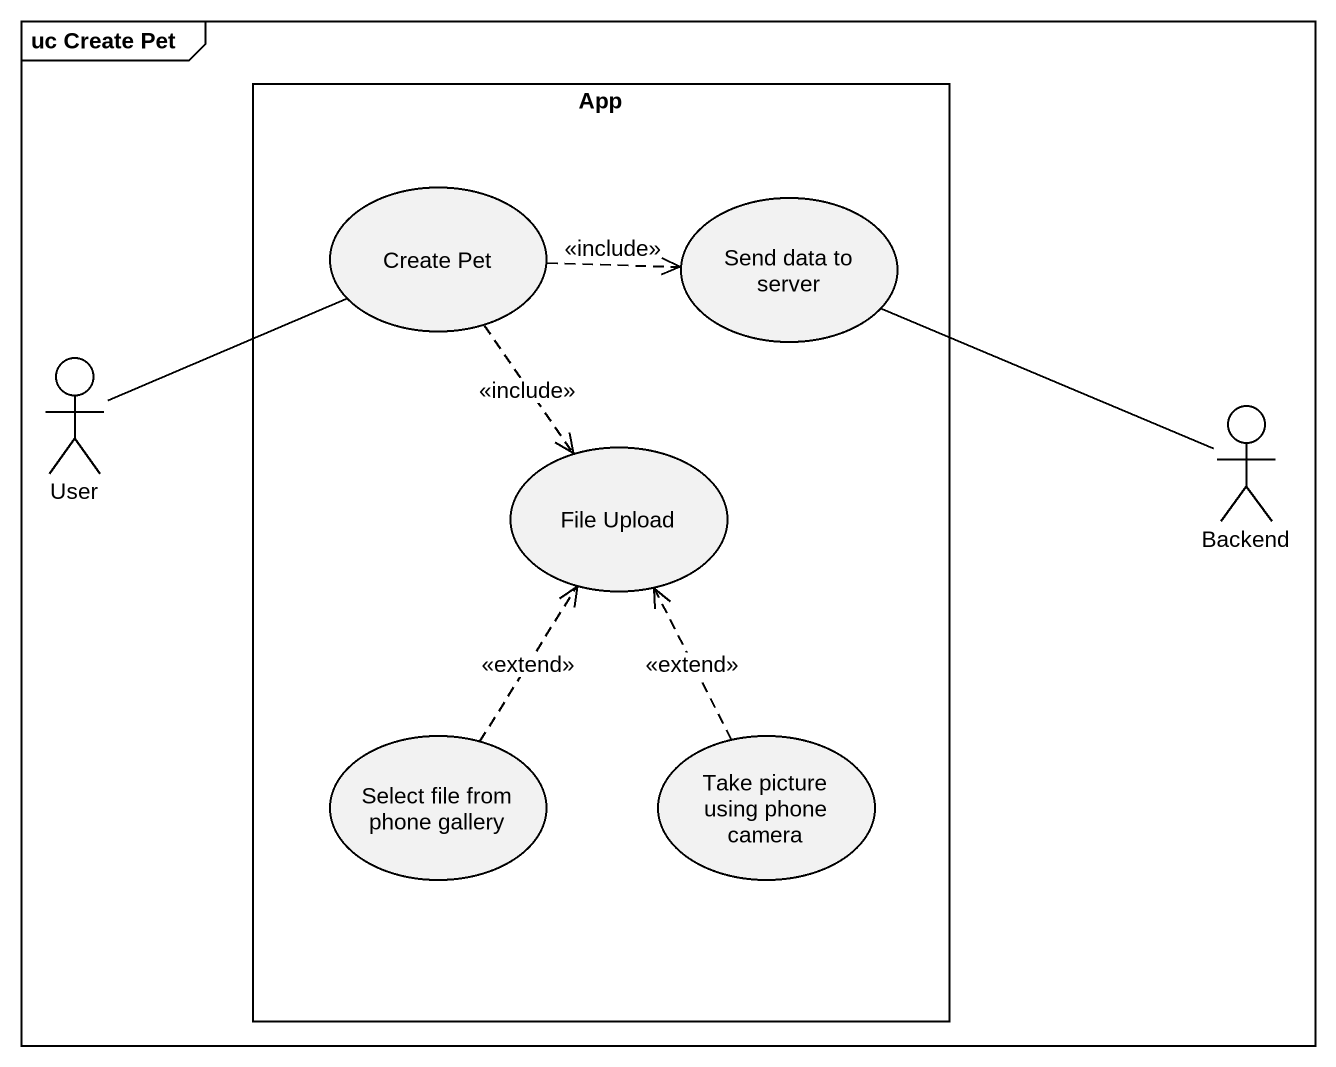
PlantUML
@startuml
mainframe uc Create Pet
rectangle App {
  usecase "Create Pet" as Create_Pet
  usecase "Send data to server" as Send_data_to_server
  usecase "File Upload" as File_Upload
  usecase "Select file from phone gallery" as Select_file_from_phone
  usecase "Take picture using phone camera" as Take_picture_using_phone
}
actor User
actor Backend
Create_Pet .right.> Send_data_to_server : <<include>>
Create_Pet ..> File_Upload : <<include>>
Send_data_to_server -right- Backend
User -right- Create_Pet
Select_file_from_phone .up.> File_Upload : <<extend>>
Take_picture_using_phone .up.> File_Upload : <<extend>>
@enduml
